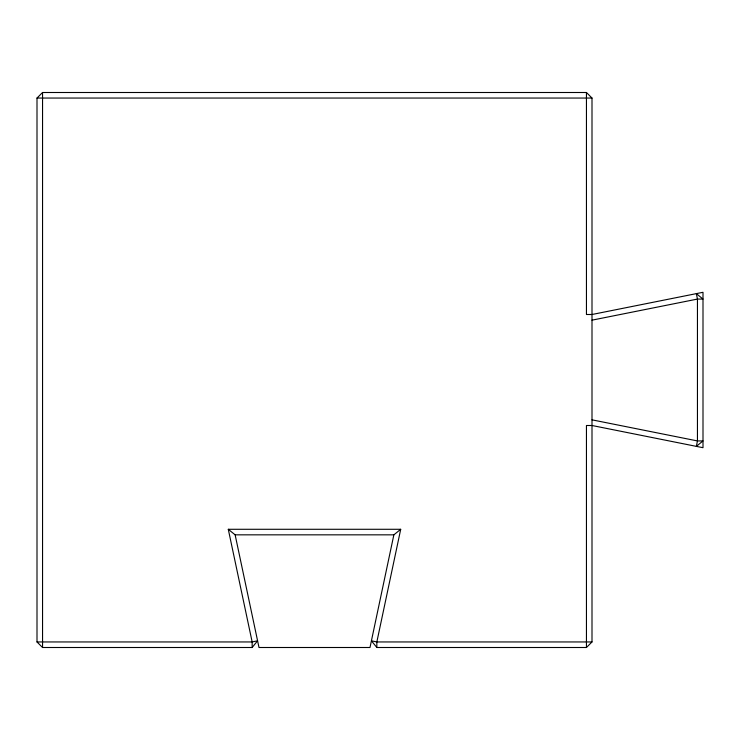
<?xml version="1.0" encoding="UTF-8"?>
<svg xmlns="http://www.w3.org/2000/svg" width="740" height="740" viewBox="0 0 740 740"><rect width="100%" height="100%" fill="white"/><g stroke="black" fill="none" stroke-linecap="round" stroke-linejoin="round"><path stroke-width="1.11" d="M376.845 647.5L376.845 641.95L400.71 529.285L393.865 534.835L370 647.5L259 647.5L235.135 534.835L228.281 529.285L252.155 641.95L252.155 647.5L42.55 647.5L37 641.95L37 98.05L42.55 92.5L586.45 92.5L592 98.05L592 641.95L586.45 647.5L376.845 647.5L371.415 640.803L376.845 641.95L592 641.95M252.155 647.5L257.585 640.803L252.155 641.95L37 641.95M592 320.161L697.45 299.071L703 299.071L696.359 293.632L697.45 299.071L697.45 440.929L696.359 446.368L703 440.929L697.45 440.929L592 419.839M37 98.05L592 98.05M228.281 529.285L400.71 529.285M235.135 534.835L393.865 534.835M586.45 92.5L586.45 314.5L592 314.5L703 292.3L703 447.7L592 425.5L586.45 425.5L586.45 647.5M42.55 92.5L42.55 647.5"/></g></svg>
